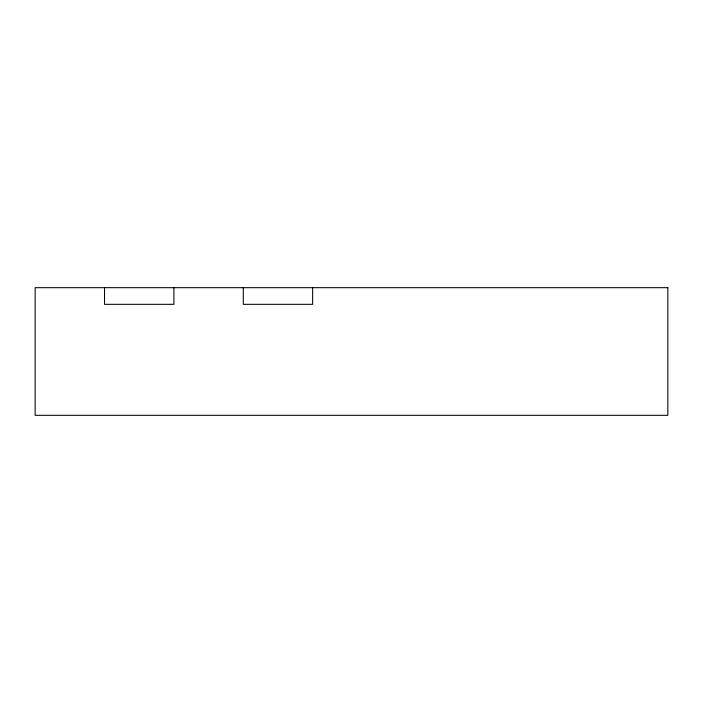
<?xml version="1.0" encoding="UTF-8"?>
<svg xmlns="http://www.w3.org/2000/svg" width="703" height="703" viewBox="0 0 703 703"><rect width="100%" height="100%" fill="white"/><g stroke="black" fill="none" stroke-linecap="round" stroke-linejoin="round"><path stroke-width="1.05" d="M312.65 287.676L312.65 304.329L243.273 304.329L243.273 287.676M173.896 287.676L173.896 304.329L104.527 304.329L104.527 287.676M667.85 287.676L35.15 287.676L35.15 415.324L667.85 415.324L667.85 287.676"/></g></svg>
